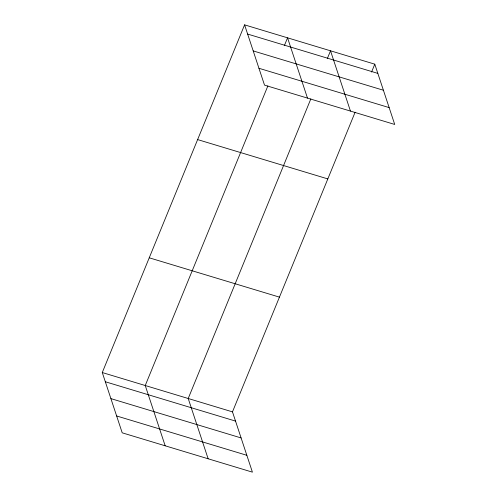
<?xml version="1.0" encoding="UTF-8"?>
<svg xmlns="http://www.w3.org/2000/svg" width="497" height="497" viewBox="0 0 497 497"><rect width="100%" height="100%" fill="white"/><g stroke="black" fill="none" stroke-linecap="round" stroke-linejoin="round"><path stroke-width="0.75" d="M355.119 112.223L232.478 411.87L252.414 472.15L122.212 432.825L102.276 372.545L244.586 24.85L374.788 64.175L394.724 124.455L264.522 85.13L244.586 24.85M267.889 85.875L145.242 385.523L165.178 445.803M284.327 45.718L287.552 37.828L307.488 98.108M310.855 98.853L188.208 398.501L208.144 458.781M327.287 58.696L330.517 50.806L350.453 111.086M371.557 72.065L374.788 64.175M247.636 34.069L377.832 73.394M253.209 50.918L383.404 90.243M258.949 68.282L389.151 107.607M197.626 139.589L327.821 178.914M149.243 257.806L279.438 297.131M102.276 372.545L232.478 411.87M105.327 381.758L235.522 421.089M110.899 398.613L241.095 437.938M116.64 415.97L246.841 455.302"/></g></svg>
